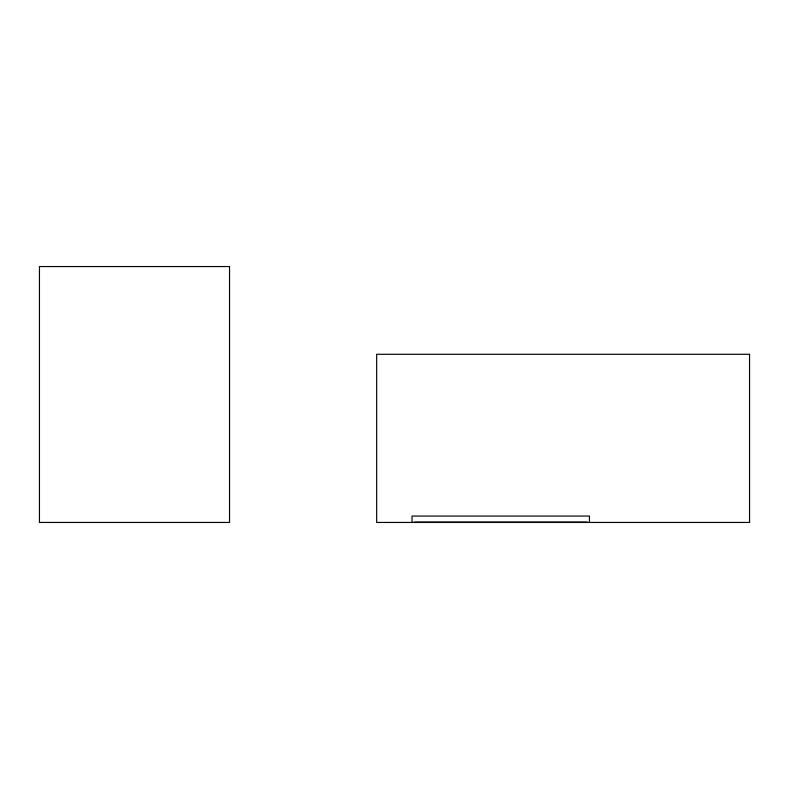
<?xml version="1.0" encoding="UTF-8"?>
<svg xmlns="http://www.w3.org/2000/svg" width="789" height="789" viewBox="0 0 789 789"><rect width="100%" height="100%" fill="white"/><g stroke="black" fill="none" stroke-linecap="round" stroke-linejoin="round"><path stroke-width="1.18" d="M414.235 522.081L587.263 522.081M589.432 522.446L589.432 516.055L412.055 516.055L412.055 522.446M229.54 266.554L39.45 266.554L39.45 522.446L229.54 522.446L229.54 266.554M749.55 354.291L376.669 354.291L376.669 522.446L749.55 522.446L749.55 354.291"/></g></svg>
